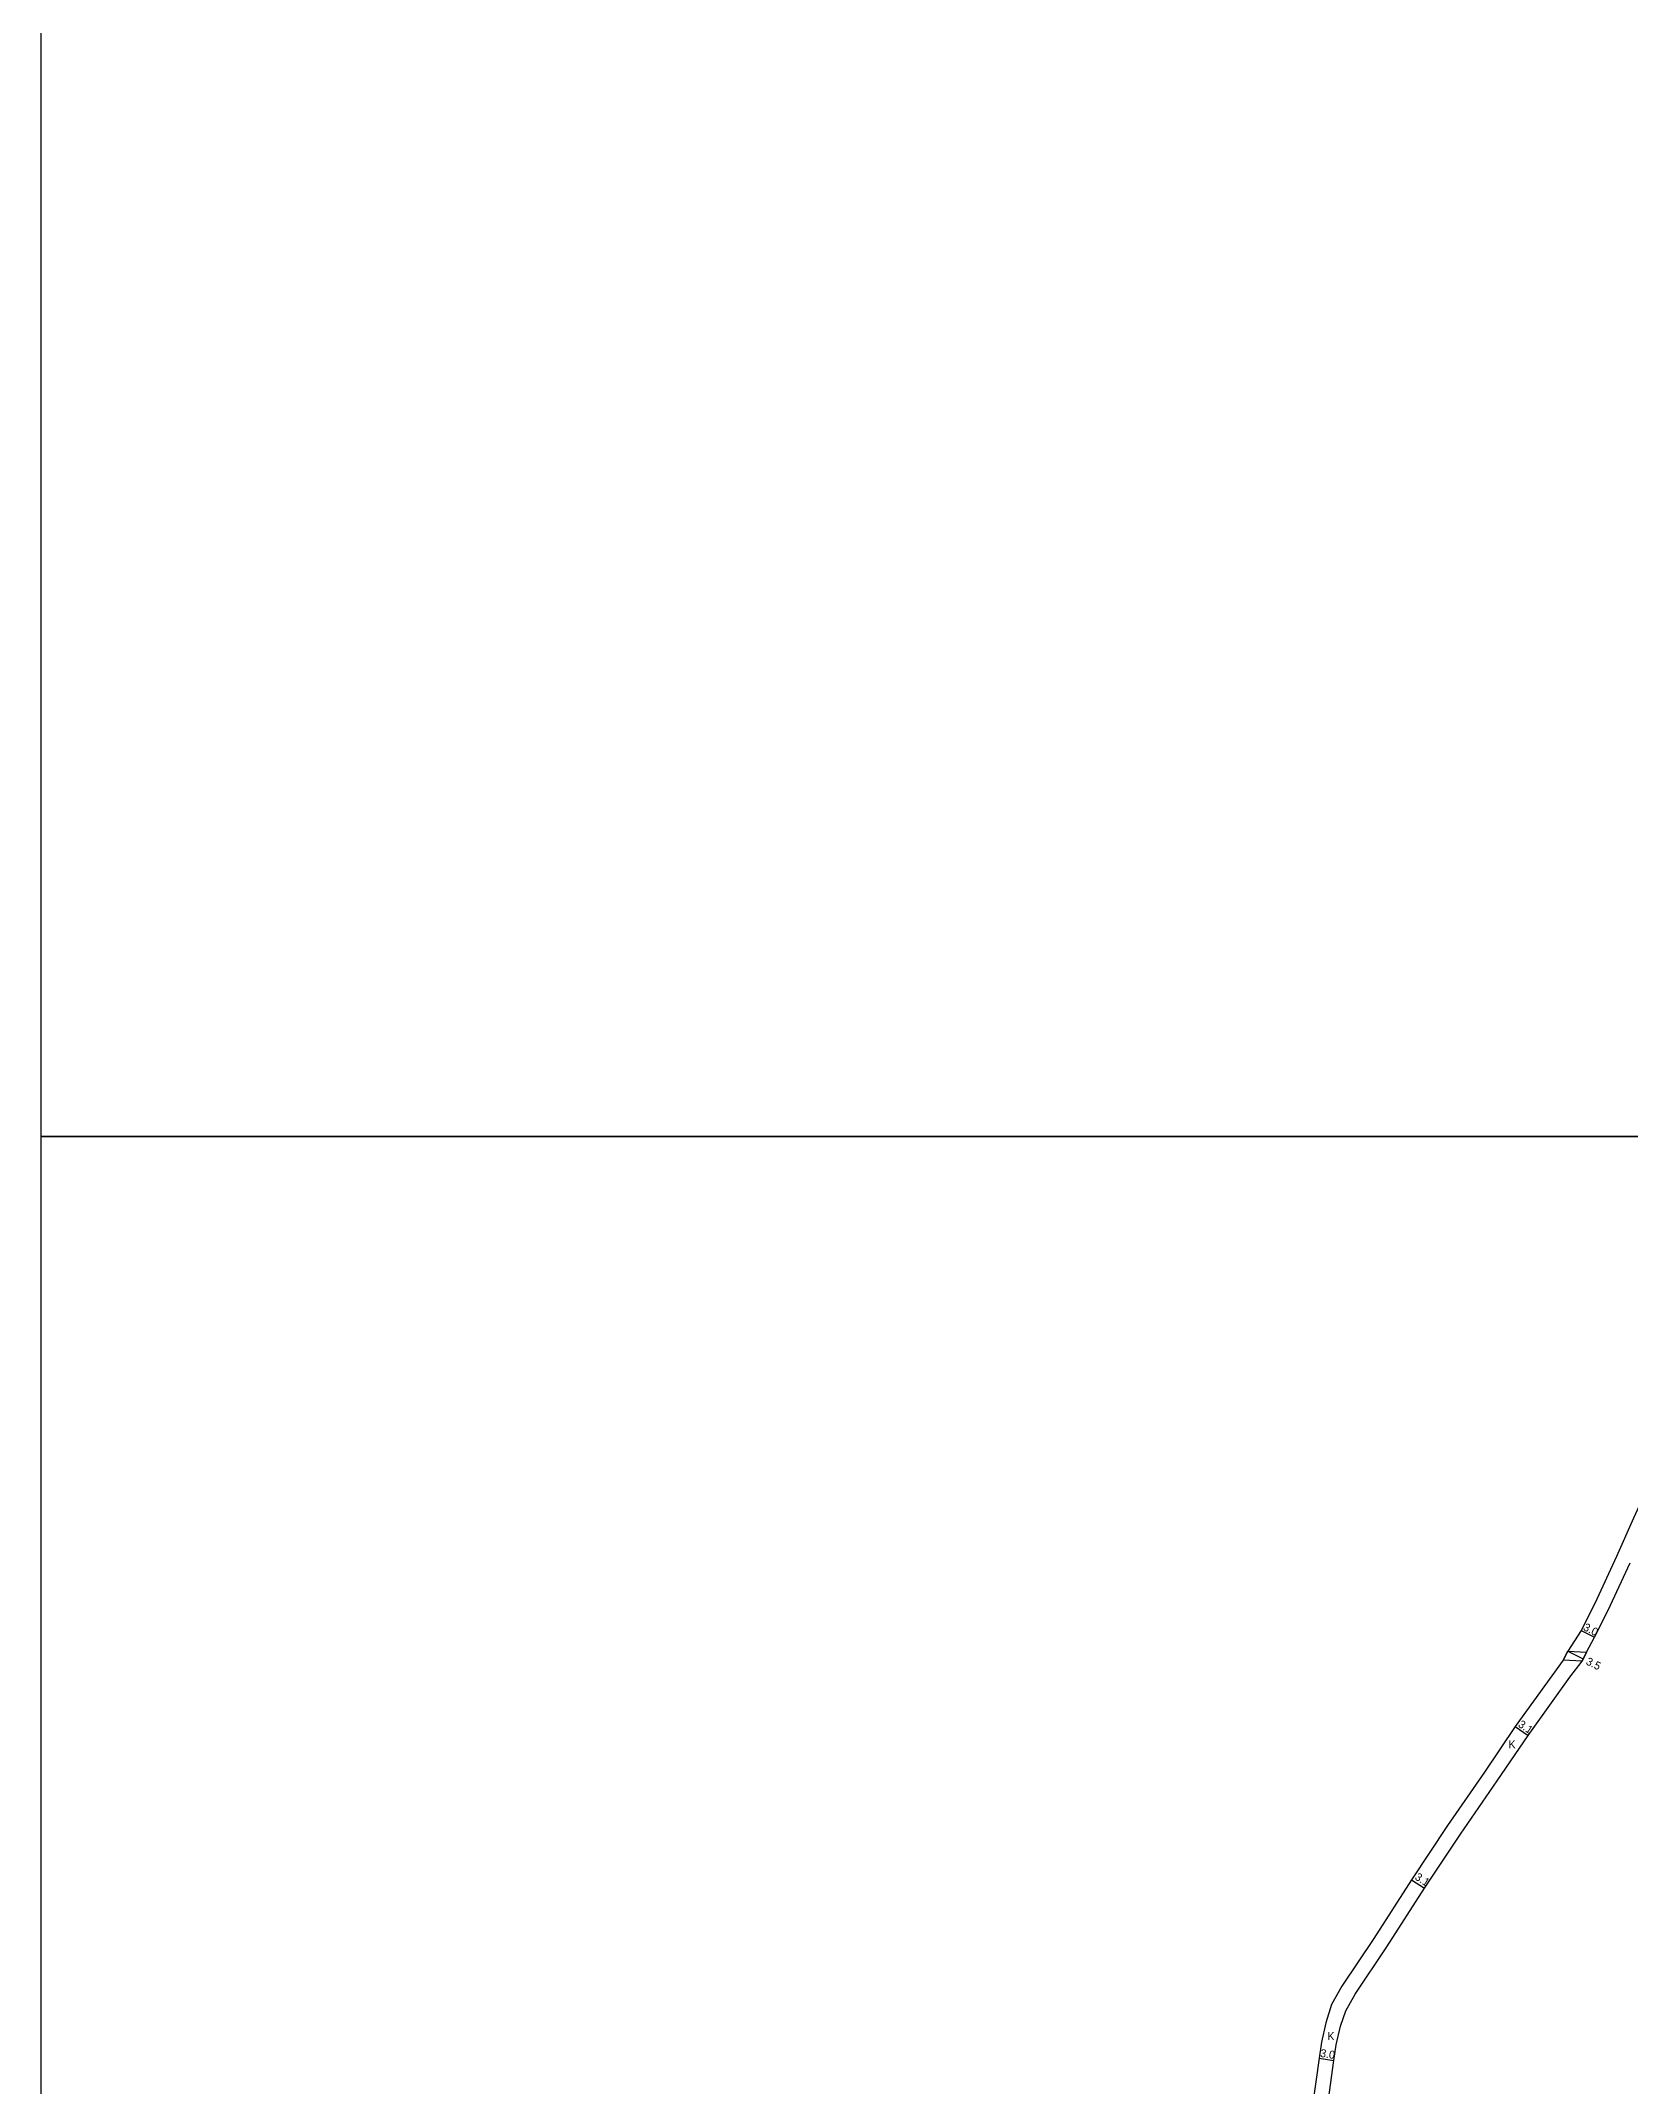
# Model space of a CAD drawing. Header units: metres. Extents: x 0 to 2400, y -93000 to -90000.
# Drawn here: x 800 to 1117.8, y -91389.9 to -90980.9 of the extents above; entities that cross this region are included whole.
import ezdxf

# ---------------------------------------------------------------- set-up
doc = ezdxf.new("R2010")
doc.units = ezdxf.units.M
doc.header["$LTSCALE"] = 2.5
for name, color, linetype in [('図郭', 7, 'Continuous'), ('幅員', 7, 'Continuous'), ('舗装', 7, 'Continuous'), ('道路', 7, 'Continuous')]:
    doc.layers.add(name, color=color, linetype=linetype)
doc.styles.get("Standard").update_dxf_attribs({"font": ''})
doc.styles.get('Standard').set_extended_font_data('@MS PGothic')

msp = doc.modelspace()

# ---------------------------------------------------------------- linework, layer by layer
at = {"layer": '図郭'}
for points in [[(800, -91200), (1600, -91200), (1600, -90600), (800, -90600)], [(800, -91800), (1600, -91800), (1600, -91200), (800, -91200)]]:
    msp.add_lwpolyline(points, close=True, dxfattribs=at)
at = {"layer": '幅員'}
for points in [[(1108.02, -91298.77), (1110.7, -91300.13)], [(1105.34, -91302.91), (1108.44, -91304.44)], [(1094.84, -91318.01), (1097.4, -91319.75)], [(1074.13, -91348.63), (1076.73, -91350.33)], [(1055.61, -91384.3), (1058.57, -91384.77)]]:
    msp.add_lwpolyline(points, dxfattribs=at)
at = {"layer": '道路'}
for points in [[(1137.36, -91253.34), (1133.37, -91256.66), (1127.87, -91261.53), (1125.21, -91264.37), (1123.2, -91266.85), (1121.1, -91270.68), (1118.47, -91276.32), (1115.09, -91283.97)], [(1115.09, -91283.97), (1110.75, -91293.41), (1108.02, -91298.77)], [(1110.7, -91300.13), (1113.45, -91294.71), (1117.82, -91285.23)], [(1108.02, -91298.77), (1105.34, -91302.91), (1104.44, -91304.73), (1094.84, -91318.01)], [(1097.4, -91319.75), (1105.76, -91308.13), (1108.2, -91304.94), (1109.1, -91303.12), (1110.7, -91300.13)], [(1105.34, -91302.91), (1104.44, -91304.73)], [(1108.2, -91304.94), (1109.1, -91303.12)], [(1094.84, -91318.01), (1088.68, -91327.11), (1081.3, -91337.79), (1074.13, -91348.63), (1066.59, -91360.35), (1060.17, -91369.89), (1058.09, -91373.58), (1056.98, -91377.25)], [(1059.9, -91377.91), (1060.96, -91374.81), (1062.81, -91371.52), (1069.17, -91362.05), (1076.73, -91350.33), (1083.87, -91339.53), (1091.24, -91328.86), (1097.4, -91319.75)], [(1056.98, -91377.25), (1056.11, -91381.09), (1055.61, -91384.3), (1053.7, -91398.02), (1051.18, -91416.08), (1049.16, -91430.93)], [(1051.92, -91431.36), (1054.15, -91416.51), (1056.67, -91398.43), (1058.57, -91384.77), (1059.06, -91381.66), (1059.9, -91377.91)]]:
    msp.add_lwpolyline(points, dxfattribs=at)
msp.add_lwpolyline([(1104.44, -91304.73), (1105.34, -91302.91), (1109.1, -91303.12), (1108.2, -91304.94)], close=True, dxfattribs=at)

# ---------------------------------------------------------------- texts
at = {"layer": '幅員'}
for s, rotation, p in [('3.0', 333.0677, (1108.31, -91298.64)), ('3.5', 333.6874, (1108.85, -91305.49)), ('3.1', 325.9255, (1095.28, -91317.91)), ('3.1', 326.8738, (1074.62, -91348.45)), ('3.0', 351.0164, (1055.77, -91384.03))]:
    msp.add_text(s, height=1.6, rotation=rotation, dxfattribs=at).set_placement(p)
at = {"layer": '舗装'}
for p in [(1093.51, -91322.35), (1057.29, -91380.7)]:
    msp.add_text('K', height=1.6, dxfattribs=at).set_placement(p)

doc.saveas('drawing.dxf')
